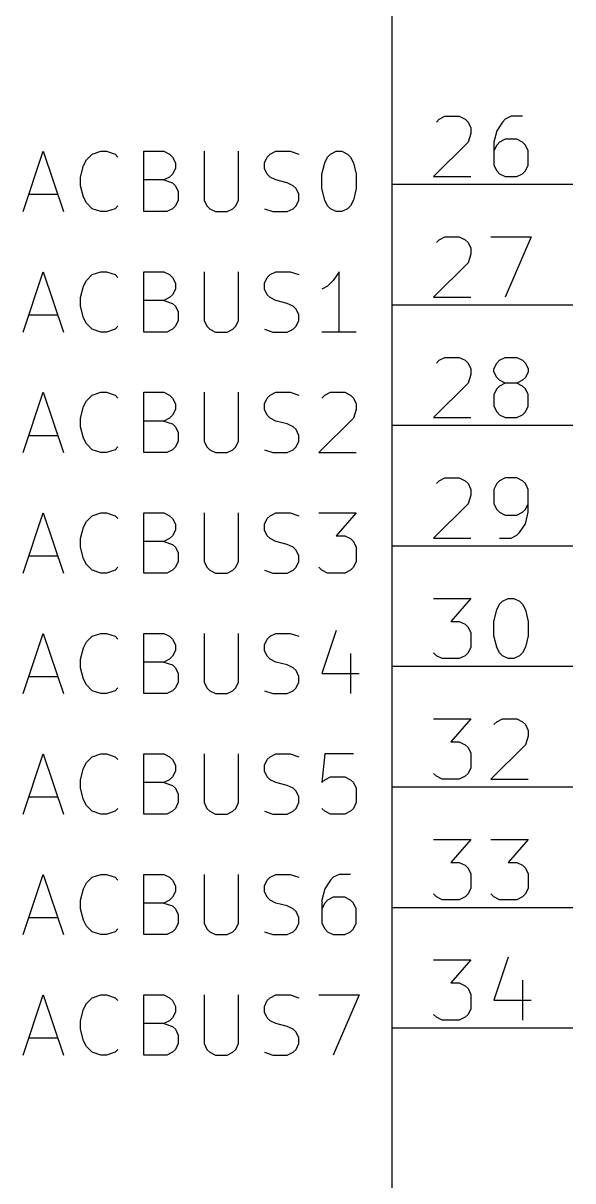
# Model space of a CAD drawing. Extents: x 0.4 to 16.1, y -11.3 to -0.4.
# Drawn here: x 11.904 to 12.36, y -3.217 to -2.256 of the extents above; entities that cross this region are included whole.
import ezdxf

# ---------------------------------------------------------------- set-up
doc = ezdxf.new("R2010")
doc.units = 0
doc.header["$MEASUREMENT"] = 0
for name, color, linetype in [('CYAN2', 4, 'CONTINUOUS'), ('LYELLOW', 51, 'CONTINUOUS'), ('RED2', 1, 'CONTINUOUS')]:
    doc.layers.add(name, color=color, linetype=linetype)

msp = doc.modelspace()

# ---------------------------------------------------------------- linework, layer by layer
at = {"layer": 'CYAN2', "linetype": 'CONTINUOUS'}
for p, q in [((11.9043, -2.41262), (11.9209, -2.36262)), ((11.9209, -2.36262), (11.9376, -2.41262)), ((11.9614, -2.365), (11.9686, -2.36262)), ((11.9686, -2.36262), (11.9733, -2.36262)), ((11.9733, -2.36262), (11.9805, -2.365)), ((12.0043, -2.41262), (12.0043, -2.36262)), ((12.0043, -2.36262), (12.0209, -2.36262)), ((12.0209, -2.36262), (12.0257, -2.365)), ((12.0543, -2.36262), (12.0543, -2.40309)), ((12.0829, -2.40309), (12.0829, -2.36262)), ((12.109, -2.365), (12.1138, -2.36262)), ((12.1138, -2.36262), (12.1257, -2.36262)), ((12.1257, -2.36262), (12.1329, -2.365)), ((12.159, -2.365), (12.1638, -2.36262)), ((12.1638, -2.36262), (12.1686, -2.36262)), ((12.1686, -2.36262), (12.1733, -2.365)), ((11.9543, -2.37452), (11.9567, -2.36976)), ((11.9567, -2.36976), (11.9614, -2.365)), ((11.9805, -2.365), (11.9829, -2.36738)), ((12.0257, -2.365), (12.0281, -2.36738)), ((12.0281, -2.36738), (12.0305, -2.37214)), ((12.0305, -2.37214), (12.0305, -2.3769)), ((12.1043, -2.37214), (12.1067, -2.36738)), ((12.1043, -2.3769), (12.1043, -2.37214)), ((12.1067, -2.36738), (12.109, -2.365)), ((12.1519, -2.38167), (12.1543, -2.37214)), ((12.1543, -2.37214), (12.1567, -2.36738)), ((12.1567, -2.36738), (12.159, -2.365)), ((12.1733, -2.365), (12.1757, -2.36738)), ((12.1757, -2.36738), (12.1781, -2.37214)), ((12.1781, -2.37214), (12.1805, -2.38167)), ((11.9519, -2.38405), (11.9543, -2.37452)), ((12.0281, -2.38167), (12.0257, -2.38405)), ((12.0305, -2.3769), (12.0281, -2.38167)), ((12.1067, -2.38167), (12.1043, -2.3769)), ((12.109, -2.38405), (12.1067, -2.38167)), ((12.1519, -2.39357), (12.1519, -2.38167)), ((12.1805, -2.38167), (12.1805, -2.39357)), ((11.9519, -2.39119), (11.9519, -2.38405)), ((11.9543, -2.40071), (11.9519, -2.39119)), ((12.0209, -2.38643), (12.0043, -2.38643)), ((12.0257, -2.38405), (12.0209, -2.38643)), ((12.0209, -2.38643), (12.0281, -2.38881)), ((12.0281, -2.38881), (12.0305, -2.39119)), ((12.0305, -2.39119), (12.0329, -2.39595)), ((12.1138, -2.38643), (12.109, -2.38405)), ((12.1233, -2.38881), (12.1138, -2.38643)), ((12.1281, -2.39119), (12.1233, -2.38881)), ((12.1305, -2.39357), (12.1281, -2.39119)), ((11.909, -2.39833), (11.9329, -2.39833)), ((11.9567, -2.40547), (11.9543, -2.40071)), ((12.0329, -2.39595), (12.0329, -2.40309)), ((12.1329, -2.39833), (12.1305, -2.39357)), ((12.1329, -2.40309), (12.1329, -2.39833)), ((12.1543, -2.40309), (12.1519, -2.39357)), ((12.1805, -2.39357), (12.1781, -2.40309)), ((11.9614, -2.41024), (11.9567, -2.40547)), ((11.9686, -2.41262), (11.9614, -2.41024)), ((11.9805, -2.41024), (11.9733, -2.41262)), ((11.9829, -2.40785), (11.9805, -2.41024)), ((12.0281, -2.41024), (12.0233, -2.41262)), ((12.0305, -2.40785), (12.0281, -2.41024)), ((12.0329, -2.40309), (12.0305, -2.40785)), ((12.0543, -2.40309), (12.0567, -2.40785)), ((12.0567, -2.40785), (12.059, -2.41024)), ((12.059, -2.41024), (12.0638, -2.41262)), ((12.0733, -2.41262), (12.0781, -2.41024)), ((12.0781, -2.41024), (12.0805, -2.40785)), ((12.0805, -2.40785), (12.0829, -2.40309)), ((12.1043, -2.41024), (12.1114, -2.41262)), ((12.1233, -2.41262), (12.1281, -2.41024)), ((12.1281, -2.41024), (12.1305, -2.40785)), ((12.1305, -2.40785), (12.1329, -2.40309)), ((12.1567, -2.40785), (12.1543, -2.40309)), ((12.159, -2.41024), (12.1567, -2.40785)), ((12.1638, -2.41262), (12.159, -2.41024)), ((12.1733, -2.41024), (12.1686, -2.41262)), ((12.1757, -2.40785), (12.1733, -2.41024)), ((12.1781, -2.40309), (12.1757, -2.40785)), ((11.9733, -2.41262), (11.9686, -2.41262)), ((12.0233, -2.41262), (12.0043, -2.41262)), ((12.0638, -2.41262), (12.0733, -2.41262)), ((12.1114, -2.41262), (12.1233, -2.41262)), ((12.1686, -2.41262), (12.1638, -2.41262)), ((11.9043, -2.51262), (11.9209, -2.46262)), ((11.9209, -2.46262), (11.9376, -2.51262)), ((11.9567, -2.46976), (11.9614, -2.465)), ((11.9614, -2.465), (11.9686, -2.46262)), ((11.9686, -2.46262), (11.9733, -2.46262)), ((11.9733, -2.46262), (11.9805, -2.465)), ((11.9805, -2.465), (11.9829, -2.46738)), ((12.0043, -2.51262), (12.0043, -2.46262)), ((12.0043, -2.46262), (12.0209, -2.46262)), ((12.0209, -2.46262), (12.0257, -2.465)), ((12.0257, -2.465), (12.0281, -2.46738)), ((12.0281, -2.46738), (12.0305, -2.47214)), ((12.0543, -2.46262), (12.0543, -2.50309)), ((12.0829, -2.50309), (12.0829, -2.46262)), ((12.1043, -2.47214), (12.1067, -2.46738)), ((12.1067, -2.46738), (12.109, -2.465)), ((12.109, -2.465), (12.1138, -2.46262)), ((12.1138, -2.46262), (12.1257, -2.46262)), ((12.1257, -2.46262), (12.1329, -2.465)), ((12.1662, -2.46262), (12.1614, -2.46976)), ((12.1662, -2.51262), (12.1662, -2.46262)), ((11.9519, -2.48405), (11.9543, -2.47452)), ((11.9543, -2.47452), (11.9567, -2.46976)), ((12.0305, -2.4769), (12.0281, -2.48167)), ((12.0305, -2.47214), (12.0305, -2.4769)), ((12.1043, -2.4769), (12.1043, -2.47214)), ((12.1067, -2.48167), (12.1043, -2.4769)), ((12.1567, -2.47452), (12.1519, -2.4769)), ((12.1614, -2.46976), (12.1567, -2.47452)), ((11.9519, -2.49119), (11.9519, -2.48405)), ((12.0209, -2.48643), (12.0043, -2.48643)), ((12.0257, -2.48405), (12.0209, -2.48643)), ((12.0209, -2.48643), (12.0281, -2.48881)), ((12.0281, -2.48167), (12.0257, -2.48405)), ((12.109, -2.48405), (12.1067, -2.48167)), ((12.1138, -2.48643), (12.109, -2.48405)), ((12.1233, -2.48881), (12.1138, -2.48643)), ((11.9543, -2.50071), (11.9519, -2.49119)), ((12.0281, -2.48881), (12.0305, -2.49119)), ((12.0305, -2.49119), (12.0329, -2.49595)), ((12.0329, -2.49595), (12.0329, -2.50309)), ((12.1281, -2.49119), (12.1233, -2.48881)), ((12.1305, -2.49357), (12.1281, -2.49119)), ((12.1329, -2.49833), (12.1305, -2.49357)), ((11.909, -2.49833), (11.9329, -2.49833)), ((11.9567, -2.50547), (11.9543, -2.50071)), ((11.9614, -2.51024), (11.9567, -2.50547)), ((12.0329, -2.50309), (12.0305, -2.50785)), ((12.0543, -2.50309), (12.0567, -2.50785)), ((12.0805, -2.50785), (12.0829, -2.50309)), ((12.1305, -2.50785), (12.1329, -2.50309)), ((12.1329, -2.50309), (12.1329, -2.49833)), ((11.9686, -2.51262), (11.9614, -2.51024)), ((11.9733, -2.51262), (11.9686, -2.51262)), ((11.9805, -2.51024), (11.9733, -2.51262)), ((11.9829, -2.50785), (11.9805, -2.51024)), ((12.0233, -2.51262), (12.0043, -2.51262)), ((12.0281, -2.51024), (12.0233, -2.51262)), ((12.0305, -2.50785), (12.0281, -2.51024)), ((12.0567, -2.50785), (12.059, -2.51024)), ((12.059, -2.51024), (12.0638, -2.51262)), ((12.0638, -2.51262), (12.0733, -2.51262)), ((12.0733, -2.51262), (12.0781, -2.51024)), ((12.0781, -2.51024), (12.0805, -2.50785)), ((12.1043, -2.51024), (12.1114, -2.51262)), ((12.1114, -2.51262), (12.1233, -2.51262)), ((12.1233, -2.51262), (12.1281, -2.51024)), ((12.1281, -2.51024), (12.1305, -2.50785)), ((12.1805, -2.51262), (12.1519, -2.51262)), ((11.9043, -2.61262), (11.9209, -2.56262)), ((11.9209, -2.56262), (11.9376, -2.61262)), ((11.9614, -2.565), (11.9686, -2.56262)), ((11.9686, -2.56262), (11.9733, -2.56262)), ((11.9733, -2.56262), (11.9805, -2.565)), ((12.0043, -2.61262), (12.0043, -2.56262)), ((12.0043, -2.56262), (12.0209, -2.56262)), ((12.0209, -2.56262), (12.0257, -2.565)), ((12.0543, -2.56262), (12.0543, -2.60309)), ((12.0829, -2.60309), (12.0829, -2.56262)), ((12.109, -2.565), (12.1138, -2.56262)), ((12.1138, -2.56262), (12.1257, -2.56262)), ((12.1257, -2.56262), (12.1329, -2.565)), ((12.1543, -2.565), (12.159, -2.56262)), ((12.159, -2.56262), (12.1709, -2.56262)), ((12.1709, -2.56262), (12.1757, -2.565)), ((11.9543, -2.57452), (11.9567, -2.56976)), ((11.9567, -2.56976), (11.9614, -2.565)), ((11.9805, -2.565), (11.9829, -2.56738)), ((12.0257, -2.565), (12.0281, -2.56738)), ((12.0281, -2.56738), (12.0305, -2.57214)), ((12.0305, -2.57214), (12.0305, -2.5769)), ((12.1043, -2.57214), (12.1067, -2.56738)), ((12.1043, -2.5769), (12.1043, -2.57214)), ((12.1067, -2.56738), (12.109, -2.565)), ((12.1519, -2.56738), (12.1543, -2.565)), ((12.1757, -2.565), (12.1781, -2.56738)), ((12.1781, -2.56738), (12.1805, -2.57214)), ((12.1805, -2.57214), (12.1805, -2.5769)), ((11.9519, -2.58405), (11.9543, -2.57452)), ((11.9519, -2.59119), (11.9519, -2.58405)), ((12.0257, -2.58405), (12.0209, -2.58643)), ((12.0281, -2.58167), (12.0257, -2.58405)), ((12.0305, -2.5769), (12.0281, -2.58167)), ((12.1067, -2.58167), (12.1043, -2.5769)), ((12.109, -2.58405), (12.1067, -2.58167)), ((12.1138, -2.58643), (12.109, -2.58405)), ((12.1781, -2.58405), (12.1495, -2.61262)), ((12.1805, -2.5769), (12.1781, -2.58405)), ((11.9543, -2.60071), (11.9519, -2.59119)), ((12.0209, -2.58643), (12.0043, -2.58643)), ((12.0209, -2.58643), (12.0281, -2.58881)), ((12.0281, -2.58881), (12.0305, -2.59119)), ((12.0305, -2.59119), (12.0329, -2.59595)), ((12.1233, -2.58881), (12.1138, -2.58643)), ((12.1281, -2.59119), (12.1233, -2.58881)), ((12.1305, -2.59357), (12.1281, -2.59119)), ((12.1329, -2.59833), (12.1305, -2.59357)), ((11.909, -2.59833), (11.9329, -2.59833)), ((11.9567, -2.60547), (11.9543, -2.60071)), ((12.0329, -2.60309), (12.0305, -2.60785)), ((12.0329, -2.59595), (12.0329, -2.60309)), ((12.0543, -2.60309), (12.0567, -2.60785)), ((12.0805, -2.60785), (12.0829, -2.60309)), ((12.1305, -2.60785), (12.1329, -2.60309)), ((12.1329, -2.60309), (12.1329, -2.59833)), ((11.9614, -2.61024), (11.9567, -2.60547)), ((11.9686, -2.61262), (11.9614, -2.61024)), ((11.9733, -2.61262), (11.9686, -2.61262)), ((11.9805, -2.61024), (11.9733, -2.61262)), ((11.9829, -2.60785), (11.9805, -2.61024)), ((12.0233, -2.61262), (12.0043, -2.61262)), ((12.0281, -2.61024), (12.0233, -2.61262)), ((12.0305, -2.60785), (12.0281, -2.61024)), ((12.0567, -2.60785), (12.059, -2.61024)), ((12.059, -2.61024), (12.0638, -2.61262)), ((12.0638, -2.61262), (12.0733, -2.61262)), ((12.0733, -2.61262), (12.0781, -2.61024)), ((12.0781, -2.61024), (12.0805, -2.60785)), ((12.1043, -2.61024), (12.1114, -2.61262)), ((12.1114, -2.61262), (12.1233, -2.61262)), ((12.1233, -2.61262), (12.1281, -2.61024)), ((12.1281, -2.61024), (12.1305, -2.60785)), ((12.1495, -2.61262), (12.1805, -2.61262)), ((11.9043, -2.71262), (11.9209, -2.66262)), ((11.9209, -2.66262), (11.9376, -2.71262)), ((11.9543, -2.67452), (11.9567, -2.66976)), ((11.9567, -2.66976), (11.9614, -2.665)), ((11.9614, -2.665), (11.9686, -2.66262)), ((11.9686, -2.66262), (11.9733, -2.66262)), ((11.9733, -2.66262), (11.9805, -2.665)), ((11.9805, -2.665), (11.9829, -2.66738)), ((12.0043, -2.71262), (12.0043, -2.66262)), ((12.0043, -2.66262), (12.0209, -2.66262)), ((12.0209, -2.66262), (12.0257, -2.665)), ((12.0257, -2.665), (12.0281, -2.66738)), ((12.0281, -2.66738), (12.0305, -2.67214)), ((12.0543, -2.66262), (12.0543, -2.70309)), ((12.0829, -2.70309), (12.0829, -2.66262)), ((12.1043, -2.67214), (12.1067, -2.66738)), ((12.1067, -2.66738), (12.109, -2.665)), ((12.109, -2.665), (12.1138, -2.66262)), ((12.1138, -2.66262), (12.1257, -2.66262)), ((12.1257, -2.66262), (12.1329, -2.665)), ((12.1495, -2.66262), (12.1805, -2.66262)), ((12.1805, -2.66262), (12.1638, -2.68167)), ((11.9519, -2.68405), (11.9543, -2.67452)), ((12.0305, -2.6769), (12.0281, -2.68167)), ((12.0305, -2.67214), (12.0305, -2.6769)), ((12.1043, -2.6769), (12.1043, -2.67214)), ((12.1067, -2.68167), (12.1043, -2.6769)), ((11.9519, -2.69119), (11.9519, -2.68405)), ((12.0209, -2.68643), (12.0043, -2.68643)), ((12.0257, -2.68405), (12.0209, -2.68643)), ((12.0209, -2.68643), (12.0281, -2.68881)), ((12.0281, -2.68167), (12.0257, -2.68405)), ((12.0281, -2.68881), (12.0305, -2.69119)), ((12.109, -2.68405), (12.1067, -2.68167)), ((12.1138, -2.68643), (12.109, -2.68405)), ((12.1233, -2.68881), (12.1138, -2.68643)), ((12.1281, -2.69119), (12.1233, -2.68881)), ((12.1638, -2.68167), (12.1709, -2.68167)), ((12.1709, -2.68167), (12.1757, -2.68405)), ((12.1757, -2.68405), (12.1781, -2.68643)), ((12.1781, -2.68643), (12.1805, -2.69119)), ((11.909, -2.69833), (11.9329, -2.69833)), ((11.9543, -2.70071), (11.9519, -2.69119)), ((12.0305, -2.69119), (12.0329, -2.69595)), ((12.0329, -2.69595), (12.0329, -2.70309)), ((12.1305, -2.69357), (12.1281, -2.69119)), ((12.1329, -2.69833), (12.1305, -2.69357)), ((12.1329, -2.70309), (12.1329, -2.69833)), ((12.1805, -2.69119), (12.1805, -2.70309)), ((11.9567, -2.70547), (11.9543, -2.70071)), ((11.9614, -2.71024), (11.9567, -2.70547)), ((11.9829, -2.70785), (11.9805, -2.71024)), ((12.0305, -2.70785), (12.0281, -2.71024)), ((12.0329, -2.70309), (12.0305, -2.70785)), ((12.0543, -2.70309), (12.0567, -2.70785)), ((12.0567, -2.70785), (12.059, -2.71024)), ((12.0781, -2.71024), (12.0805, -2.70785)), ((12.0805, -2.70785), (12.0829, -2.70309)), ((12.1281, -2.71024), (12.1305, -2.70785)), ((12.1305, -2.70785), (12.1329, -2.70309)), ((12.1519, -2.71024), (12.1495, -2.70785)), ((12.1781, -2.70785), (12.1757, -2.71024)), ((12.1805, -2.70309), (12.1781, -2.70785)), ((11.9686, -2.71262), (11.9614, -2.71024)), ((11.9733, -2.71262), (11.9686, -2.71262)), ((11.9805, -2.71024), (11.9733, -2.71262)), ((12.0233, -2.71262), (12.0043, -2.71262)), ((12.0281, -2.71024), (12.0233, -2.71262)), ((12.059, -2.71024), (12.0638, -2.71262)), ((12.0638, -2.71262), (12.0733, -2.71262)), ((12.0733, -2.71262), (12.0781, -2.71024)), ((12.1043, -2.71024), (12.1114, -2.71262)), ((12.1114, -2.71262), (12.1233, -2.71262)), ((12.1233, -2.71262), (12.1281, -2.71024)), ((12.1567, -2.71262), (12.1519, -2.71024)), ((12.1709, -2.71262), (12.1567, -2.71262)), ((12.1757, -2.71024), (12.1709, -2.71262)), ((11.9043, -2.81262), (11.9209, -2.76262)), ((11.9209, -2.76262), (11.9376, -2.81262)), ((11.9567, -2.76976), (11.9614, -2.765)), ((11.9614, -2.765), (11.9686, -2.76262)), ((11.9686, -2.76262), (11.9733, -2.76262)), ((11.9733, -2.76262), (11.9805, -2.765)), ((11.9805, -2.765), (11.9829, -2.76738)), ((12.0043, -2.81262), (12.0043, -2.76262)), ((12.0043, -2.76262), (12.0209, -2.76262)), ((12.0209, -2.76262), (12.0257, -2.765)), ((12.0257, -2.765), (12.0281, -2.76738)), ((12.0543, -2.76262), (12.0543, -2.80309)), ((12.0829, -2.80309), (12.0829, -2.76262)), ((12.1067, -2.76738), (12.109, -2.765)), ((12.109, -2.765), (12.1138, -2.76262)), ((12.1138, -2.76262), (12.1257, -2.76262)), ((12.1257, -2.76262), (12.1329, -2.765)), ((12.1638, -2.76024), (12.1519, -2.79595)), ((11.9519, -2.78405), (11.9543, -2.77452)), ((11.9543, -2.77452), (11.9567, -2.76976)), ((12.0281, -2.76738), (12.0305, -2.77214)), ((12.0305, -2.77214), (12.0305, -2.7769)), ((12.1043, -2.77214), (12.1067, -2.76738)), ((12.1043, -2.7769), (12.1043, -2.77214)), ((11.9519, -2.79119), (11.9519, -2.78405)), ((12.0257, -2.78405), (12.0209, -2.78643)), ((12.0281, -2.78167), (12.0257, -2.78405)), ((12.0305, -2.7769), (12.0281, -2.78167)), ((12.1067, -2.78167), (12.1043, -2.7769)), ((12.109, -2.78405), (12.1067, -2.78167)), ((12.1138, -2.78643), (12.109, -2.78405)), ((12.1757, -2.77928), (12.1757, -2.81262)), ((11.9543, -2.80071), (11.9519, -2.79119)), ((12.0209, -2.78643), (12.0043, -2.78643)), ((12.0209, -2.78643), (12.0281, -2.78881)), ((12.0281, -2.78881), (12.0305, -2.79119)), ((12.0305, -2.79119), (12.0329, -2.79595)), ((12.1233, -2.78881), (12.1138, -2.78643)), ((12.1281, -2.79119), (12.1233, -2.78881)), ((12.1305, -2.79357), (12.1281, -2.79119)), ((12.1329, -2.79833), (12.1305, -2.79357)), ((11.909, -2.79833), (11.9329, -2.79833)), ((11.9567, -2.80547), (11.9543, -2.80071)), ((12.0329, -2.80309), (12.0305, -2.80785)), ((12.0329, -2.79595), (12.0329, -2.80309)), ((12.0543, -2.80309), (12.0567, -2.80785)), ((12.0805, -2.80785), (12.0829, -2.80309)), ((12.1305, -2.80785), (12.1329, -2.80309)), ((12.1329, -2.80309), (12.1329, -2.79833)), ((12.1519, -2.79595), (12.1829, -2.79595)), ((11.9614, -2.81024), (11.9567, -2.80547)), ((11.9686, -2.81262), (11.9614, -2.81024)), ((11.9733, -2.81262), (11.9686, -2.81262)), ((11.9805, -2.81024), (11.9733, -2.81262)), ((11.9829, -2.80785), (11.9805, -2.81024)), ((12.0233, -2.81262), (12.0043, -2.81262)), ((12.0281, -2.81024), (12.0233, -2.81262)), ((12.0305, -2.80785), (12.0281, -2.81024)), ((12.0567, -2.80785), (12.059, -2.81024)), ((12.059, -2.81024), (12.0638, -2.81262)), ((12.0638, -2.81262), (12.0733, -2.81262)), ((12.0733, -2.81262), (12.0781, -2.81024)), ((12.0781, -2.81024), (12.0805, -2.80785)), ((12.1043, -2.81024), (12.1114, -2.81262)), ((12.1114, -2.81262), (12.1233, -2.81262)), ((12.1233, -2.81262), (12.1281, -2.81024)), ((12.1281, -2.81024), (12.1305, -2.80785)), ((11.9043, -2.91262), (11.9209, -2.86262)), ((11.9209, -2.86262), (11.9376, -2.91262)), ((11.9614, -2.865), (11.9686, -2.86262)), ((11.9686, -2.86262), (11.9733, -2.86262)), ((11.9733, -2.86262), (11.9805, -2.865)), ((12.0043, -2.91262), (12.0043, -2.86262)), ((12.0043, -2.86262), (12.0209, -2.86262)), ((12.0209, -2.86262), (12.0257, -2.865)), ((12.0543, -2.86262), (12.0543, -2.90309)), ((12.0829, -2.90309), (12.0829, -2.86262)), ((12.109, -2.865), (12.1138, -2.86262)), ((12.1138, -2.86262), (12.1257, -2.86262)), ((12.1257, -2.86262), (12.1329, -2.865)), ((12.1543, -2.86262), (12.1519, -2.88643)), ((12.1781, -2.86262), (12.1543, -2.86262)), ((11.9543, -2.87452), (11.9567, -2.86976)), ((11.9567, -2.86976), (11.9614, -2.865)), ((11.9805, -2.865), (11.9829, -2.86738)), ((12.0257, -2.865), (12.0281, -2.86738)), ((12.0281, -2.86738), (12.0305, -2.87214)), ((12.0305, -2.87214), (12.0305, -2.8769)), ((12.1043, -2.87214), (12.1067, -2.86738)), ((12.1043, -2.8769), (12.1043, -2.87214)), ((12.1067, -2.86738), (12.109, -2.865)), ((11.9519, -2.88405), (11.9543, -2.87452)), ((12.0281, -2.88167), (12.0257, -2.88405)), ((12.0305, -2.8769), (12.0281, -2.88167)), ((12.1067, -2.88167), (12.1043, -2.8769)), ((12.109, -2.88405), (12.1067, -2.88167)), ((12.1543, -2.88405), (12.159, -2.88167)), ((12.159, -2.88167), (12.1709, -2.88167)), ((12.1709, -2.88167), (12.1757, -2.88405)), ((11.9519, -2.89119), (11.9519, -2.88405)), ((11.9543, -2.90071), (11.9519, -2.89119)), ((12.0209, -2.88643), (12.0043, -2.88643)), ((12.0257, -2.88405), (12.0209, -2.88643)), ((12.0209, -2.88643), (12.0281, -2.88881)), ((12.0281, -2.88881), (12.0305, -2.89119)), ((12.0305, -2.89119), (12.0329, -2.89595)), ((12.1138, -2.88643), (12.109, -2.88405)), ((12.1233, -2.88881), (12.1138, -2.88643)), ((12.1281, -2.89119), (12.1233, -2.88881)), ((12.1305, -2.89357), (12.1281, -2.89119)), ((12.1519, -2.88643), (12.1543, -2.88405)), ((12.1757, -2.88405), (12.1781, -2.88643)), ((12.1781, -2.88643), (12.1805, -2.89119)), ((12.1805, -2.89119), (12.1805, -2.90309)), ((11.909, -2.89833), (11.9329, -2.89833)), ((11.9567, -2.90547), (11.9543, -2.90071)), ((12.0329, -2.89595), (12.0329, -2.90309)), ((12.1329, -2.89833), (12.1305, -2.89357)), ((12.1329, -2.90309), (12.1329, -2.89833)), ((11.9614, -2.91024), (11.9567, -2.90547)), ((11.9686, -2.91262), (11.9614, -2.91024)), ((11.9805, -2.91024), (11.9733, -2.91262)), ((11.9829, -2.90785), (11.9805, -2.91024)), ((12.0281, -2.91024), (12.0233, -2.91262)), ((12.0305, -2.90785), (12.0281, -2.91024)), ((12.0329, -2.90309), (12.0305, -2.90785)), ((12.0543, -2.90309), (12.0567, -2.90785)), ((12.0567, -2.90785), (12.059, -2.91024)), ((12.059, -2.91024), (12.0638, -2.91262)), ((12.0733, -2.91262), (12.0781, -2.91024)), ((12.0781, -2.91024), (12.0805, -2.90785)), ((12.0805, -2.90785), (12.0829, -2.90309)), ((12.1043, -2.91024), (12.1114, -2.91262)), ((12.1233, -2.91262), (12.1281, -2.91024)), ((12.1281, -2.91024), (12.1305, -2.90785)), ((12.1305, -2.90785), (12.1329, -2.90309)), ((12.1543, -2.91024), (12.1519, -2.90785)), ((12.159, -2.91262), (12.1543, -2.91024)), ((12.1757, -2.91024), (12.1709, -2.91262)), ((12.1781, -2.90785), (12.1757, -2.91024)), ((12.1805, -2.90309), (12.1781, -2.90785)), ((11.9733, -2.91262), (11.9686, -2.91262)), ((12.0233, -2.91262), (12.0043, -2.91262)), ((12.0638, -2.91262), (12.0733, -2.91262)), ((12.1114, -2.91262), (12.1233, -2.91262)), ((12.1709, -2.91262), (12.159, -2.91262)), ((11.9043, -3.01262), (11.9209, -2.96262)), ((11.9209, -2.96262), (11.9376, -3.01262)), ((11.9567, -2.96976), (11.9614, -2.965)), ((11.9614, -2.965), (11.9686, -2.96262)), ((11.9686, -2.96262), (11.9733, -2.96262)), ((11.9733, -2.96262), (11.9805, -2.965)), ((11.9805, -2.965), (11.9829, -2.96738)), ((12.0043, -3.01262), (12.0043, -2.96262)), ((12.0043, -2.96262), (12.0209, -2.96262)), ((12.0209, -2.96262), (12.0257, -2.965)), ((12.0257, -2.965), (12.0281, -2.96738)), ((12.0281, -2.96738), (12.0305, -2.97214)), ((12.0543, -2.96262), (12.0543, -3.00309)), ((12.0829, -3.00309), (12.0829, -2.96262)), ((12.1043, -2.97214), (12.1067, -2.96738)), ((12.1067, -2.96738), (12.109, -2.965)), ((12.109, -2.965), (12.1138, -2.96262)), ((12.1138, -2.96262), (12.1257, -2.96262)), ((12.1257, -2.96262), (12.1329, -2.965)), ((12.159, -2.96738), (12.1543, -2.97452)), ((12.1614, -2.965), (12.159, -2.96738)), ((12.1662, -2.96262), (12.1614, -2.965)), ((12.1757, -2.96262), (12.1662, -2.96262)), ((11.9519, -2.98405), (11.9543, -2.97452)), ((11.9543, -2.97452), (11.9567, -2.96976)), ((12.0305, -2.9769), (12.0281, -2.98167)), ((12.0305, -2.97214), (12.0305, -2.9769)), ((12.1043, -2.9769), (12.1043, -2.97214)), ((12.1067, -2.98167), (12.1043, -2.9769)), ((12.1543, -2.97452), (12.1519, -2.98405)), ((11.9519, -2.99119), (11.9519, -2.98405)), ((12.0209, -2.98643), (12.0043, -2.98643)), ((12.0257, -2.98405), (12.0209, -2.98643)), ((12.0209, -2.98643), (12.0281, -2.98881)), ((12.0281, -2.98167), (12.0257, -2.98405)), ((12.109, -2.98405), (12.1067, -2.98167)), ((12.1138, -2.98643), (12.109, -2.98405)), ((12.1233, -2.98881), (12.1138, -2.98643)), ((12.1519, -2.98405), (12.1519, -3.00309)), ((12.1543, -2.98643), (12.1519, -2.99119)), ((12.1567, -2.98405), (12.1543, -2.98643)), ((12.1614, -2.98167), (12.1567, -2.98405)), ((12.1709, -2.98167), (12.1614, -2.98167)), ((12.1757, -2.98405), (12.1709, -2.98167)), ((12.1781, -2.98643), (12.1757, -2.98405)), ((12.1805, -2.99119), (12.1781, -2.98643)), ((11.9543, -3.00071), (11.9519, -2.99119)), ((12.0281, -2.98881), (12.0305, -2.99119)), ((12.0305, -2.99119), (12.0329, -2.99595)), ((12.0329, -2.99595), (12.0329, -3.00309)), ((12.1281, -2.99119), (12.1233, -2.98881)), ((12.1305, -2.99357), (12.1281, -2.99119)), ((12.1329, -2.99833), (12.1305, -2.99357)), ((12.1805, -3.00309), (12.1805, -2.99119)), ((11.909, -2.99833), (11.9329, -2.99833)), ((11.9567, -3.00547), (11.9543, -3.00071)), ((11.9614, -3.01024), (11.9567, -3.00547)), ((12.0329, -3.00309), (12.0305, -3.00785)), ((12.0543, -3.00309), (12.0567, -3.00785)), ((12.0805, -3.00785), (12.0829, -3.00309)), ((12.1305, -3.00785), (12.1329, -3.00309)), ((12.1329, -3.00309), (12.1329, -2.99833)), ((12.1519, -3.00309), (12.1543, -3.00785)), ((12.1781, -3.00785), (12.1805, -3.00309)), ((11.9686, -3.01262), (11.9614, -3.01024)), ((11.9733, -3.01262), (11.9686, -3.01262)), ((11.9805, -3.01024), (11.9733, -3.01262)), ((11.9829, -3.00785), (11.9805, -3.01024)), ((12.0233, -3.01262), (12.0043, -3.01262)), ((12.0281, -3.01024), (12.0233, -3.01262)), ((12.0305, -3.00785), (12.0281, -3.01024)), ((12.0567, -3.00785), (12.059, -3.01024)), ((12.059, -3.01024), (12.0638, -3.01262)), ((12.0638, -3.01262), (12.0733, -3.01262)), ((12.0733, -3.01262), (12.0781, -3.01024)), ((12.0781, -3.01024), (12.0805, -3.00785)), ((12.1043, -3.01024), (12.1114, -3.01262)), ((12.1114, -3.01262), (12.1233, -3.01262)), ((12.1233, -3.01262), (12.1281, -3.01024)), ((12.1281, -3.01024), (12.1305, -3.00785)), ((12.1543, -3.00785), (12.1567, -3.01024)), ((12.1567, -3.01024), (12.1614, -3.01262)), ((12.1614, -3.01262), (12.1709, -3.01262)), ((12.1709, -3.01262), (12.1757, -3.01024)), ((12.1757, -3.01024), (12.1781, -3.00785)), ((11.9043, -3.11262), (11.9209, -3.06262)), ((11.9209, -3.06262), (11.9376, -3.11262)), ((11.9614, -3.065), (11.9686, -3.06262)), ((11.9686, -3.06262), (11.9733, -3.06262)), ((11.9733, -3.06262), (11.9805, -3.065)), ((12.0043, -3.11262), (12.0043, -3.06262)), ((12.0043, -3.06262), (12.0209, -3.06262)), ((12.0209, -3.06262), (12.0257, -3.065)), ((12.0543, -3.06262), (12.0543, -3.10309)), ((12.0829, -3.10309), (12.0829, -3.06262)), ((12.109, -3.065), (12.1138, -3.06262)), ((12.1138, -3.06262), (12.1257, -3.06262)), ((12.1257, -3.06262), (12.1329, -3.065)), ((12.1495, -3.06262), (12.1829, -3.06262)), ((12.1829, -3.06262), (12.1614, -3.11262)), ((11.9543, -3.07452), (11.9567, -3.06976)), ((11.9567, -3.06976), (11.9614, -3.065)), ((11.9805, -3.065), (11.9829, -3.06738)), ((12.0257, -3.065), (12.0281, -3.06738)), ((12.0281, -3.06738), (12.0305, -3.07214)), ((12.0305, -3.07214), (12.0305, -3.0769)), ((12.1043, -3.07214), (12.1067, -3.06738)), ((12.1043, -3.0769), (12.1043, -3.07214)), ((12.1067, -3.06738), (12.109, -3.065)), ((11.9519, -3.08405), (11.9543, -3.07452)), ((12.0281, -3.08167), (12.0257, -3.08405)), ((12.0305, -3.0769), (12.0281, -3.08167)), ((12.1067, -3.08167), (12.1043, -3.0769)), ((12.109, -3.08405), (12.1067, -3.08167)), ((11.9519, -3.09119), (11.9519, -3.08405)), ((11.9543, -3.10071), (11.9519, -3.09119)), ((12.0209, -3.08643), (12.0043, -3.08643)), ((12.0257, -3.08405), (12.0209, -3.08643)), ((12.0209, -3.08643), (12.0281, -3.08881)), ((12.0281, -3.08881), (12.0305, -3.09119)), ((12.0305, -3.09119), (12.0329, -3.09595)), ((12.1138, -3.08643), (12.109, -3.08405)), ((12.1233, -3.08881), (12.1138, -3.08643)), ((12.1281, -3.09119), (12.1233, -3.08881)), ((12.1305, -3.09357), (12.1281, -3.09119)), ((11.909, -3.09833), (11.9329, -3.09833)), ((11.9567, -3.10547), (11.9543, -3.10071)), ((12.0329, -3.09595), (12.0329, -3.10309)), ((12.1329, -3.09833), (12.1305, -3.09357)), ((12.1329, -3.10309), (12.1329, -3.09833)), ((11.9614, -3.11024), (11.9567, -3.10547)), ((11.9686, -3.11262), (11.9614, -3.11024)), ((11.9805, -3.11024), (11.9733, -3.11262)), ((11.9829, -3.10785), (11.9805, -3.11024)), ((12.0281, -3.11024), (12.0233, -3.11262)), ((12.0305, -3.10785), (12.0281, -3.11024)), ((12.0329, -3.10309), (12.0305, -3.10785)), ((12.0543, -3.10309), (12.0567, -3.10785)), ((12.0567, -3.10785), (12.059, -3.11024)), ((12.059, -3.11024), (12.0638, -3.11262)), ((12.0733, -3.11262), (12.0781, -3.11024)), ((12.0781, -3.11024), (12.0805, -3.10785)), ((12.0805, -3.10785), (12.0829, -3.10309)), ((12.1043, -3.11024), (12.1114, -3.11262)), ((12.1233, -3.11262), (12.1281, -3.11024)), ((12.1281, -3.11024), (12.1305, -3.10785)), ((12.1305, -3.10785), (12.1329, -3.10309)), ((11.9733, -3.11262), (11.9686, -3.11262)), ((12.0233, -3.11262), (12.0043, -3.11262)), ((12.0638, -3.11262), (12.0733, -3.11262)), ((12.1114, -3.11262), (12.1233, -3.11262))]:
    msp.add_line(p, q, dxfattribs=at)
at = {"layer": 'LYELLOW', "linetype": 'CONTINUOUS'}
msp.add_line((12.21, -1.34), (12.21, -5.44), dxfattribs=at)
at = {"layer": 'RED2', "linetype": 'CONTINUOUS'}
for p, q in [((12.21, -1.34), (12.21, -5.44)), ((12.21, -1.34), (12.21, -5.44)), ((12.2493, -2.336), (12.254, -2.33362)), ((12.254, -2.33362), (12.2659, -2.33362)), ((12.2659, -2.33362), (12.2707, -2.336)), ((12.3088, -2.33362), (12.304, -2.336)), ((12.3183, -2.33362), (12.3088, -2.33362)), ((12.2469, -2.33838), (12.2493, -2.336)), ((12.2707, -2.336), (12.2731, -2.33838)), ((12.2731, -2.33838), (12.2755, -2.34314)), ((12.2755, -2.34314), (12.2755, -2.3479)), ((12.3017, -2.33838), (12.2969, -2.34552)), ((12.304, -2.336), (12.3017, -2.33838)), ((12.2755, -2.3479), (12.2731, -2.35505)), ((12.2969, -2.34552), (12.2945, -2.35505)), ((12.304, -2.35267), (12.2993, -2.35505)), ((12.3136, -2.35267), (12.304, -2.35267)), ((12.3183, -2.35505), (12.3136, -2.35267)), ((12.2731, -2.35505), (12.2445, -2.38362)), ((12.2945, -2.35505), (12.2945, -2.37409)), ((12.2969, -2.35743), (12.2945, -2.36219)), ((12.2993, -2.35505), (12.2969, -2.35743)), ((12.3207, -2.35743), (12.3183, -2.35505)), ((12.3231, -2.36219), (12.3207, -2.35743)), ((12.3231, -2.37409), (12.3231, -2.36219)), ((12.2945, -2.37409), (12.2969, -2.37885)), ((12.2969, -2.37885), (12.2993, -2.38124)), ((12.2993, -2.38124), (12.304, -2.38362)), ((12.3136, -2.38362), (12.3183, -2.38124)), ((12.3183, -2.38124), (12.3207, -2.37885)), ((12.3207, -2.37885), (12.3231, -2.37409)), ((12.21, -2.39), (12.36, -2.39)), ((12.2445, -2.38362), (12.2755, -2.38362)), ((12.304, -2.38362), (12.3136, -2.38362)), ((12.2469, -2.43838), (12.2493, -2.436)), ((12.2493, -2.436), (12.254, -2.43362)), ((12.254, -2.43362), (12.2659, -2.43362)), ((12.2659, -2.43362), (12.2707, -2.436)), ((12.2707, -2.436), (12.2731, -2.43838)), ((12.2731, -2.43838), (12.2755, -2.44314)), ((12.2921, -2.43362), (12.3255, -2.43362)), ((12.3255, -2.43362), (12.304, -2.48362)), ((12.2755, -2.4479), (12.2731, -2.45505)), ((12.2755, -2.44314), (12.2755, -2.4479)), ((12.2731, -2.45505), (12.2445, -2.48362)), ((12.2445, -2.48362), (12.2755, -2.48362)), ((12.21, -2.49), (12.36, -2.49)), ((12.2469, -2.53838), (12.2493, -2.536)), ((12.2493, -2.536), (12.254, -2.53362)), ((12.254, -2.53362), (12.2659, -2.53362)), ((12.2659, -2.53362), (12.2707, -2.536)), ((12.2707, -2.536), (12.2731, -2.53838)), ((12.2969, -2.53838), (12.2993, -2.536)), ((12.2993, -2.536), (12.304, -2.53362)), ((12.304, -2.53362), (12.3136, -2.53362)), ((12.3136, -2.53362), (12.3183, -2.536)), ((12.3183, -2.536), (12.3207, -2.53838)), ((12.2731, -2.53838), (12.2755, -2.54314)), ((12.2755, -2.54314), (12.2755, -2.5479)), ((12.2945, -2.54314), (12.2969, -2.53838)), ((12.2945, -2.54552), (12.2945, -2.54314)), ((12.2969, -2.55028), (12.2945, -2.54552)), ((12.3207, -2.53838), (12.3231, -2.54314)), ((12.3231, -2.54552), (12.3207, -2.55028)), ((12.3231, -2.54314), (12.3231, -2.54552)), ((12.2731, -2.55505), (12.2445, -2.58362)), ((12.2755, -2.5479), (12.2731, -2.55505)), ((12.2993, -2.55267), (12.2969, -2.55028)), ((12.304, -2.55505), (12.2993, -2.55267)), ((12.304, -2.55505), (12.2993, -2.55743)), ((12.3136, -2.55505), (12.304, -2.55505)), ((12.3183, -2.55267), (12.3136, -2.55505)), ((12.3183, -2.55743), (12.3136, -2.55505)), ((12.3207, -2.55028), (12.3183, -2.55267)), ((12.2969, -2.55981), (12.2945, -2.56457)), ((12.2945, -2.56457), (12.2945, -2.57409)), ((12.2993, -2.55743), (12.2969, -2.55981)), ((12.3207, -2.55981), (12.3183, -2.55743)), ((12.3231, -2.56457), (12.3207, -2.55981)), ((12.3231, -2.57409), (12.3231, -2.56457)), ((12.2945, -2.57409), (12.2969, -2.57885)), ((12.3207, -2.57885), (12.3231, -2.57409)), ((12.2445, -2.58362), (12.2755, -2.58362)), ((12.2969, -2.57885), (12.2993, -2.58124)), ((12.2993, -2.58124), (12.304, -2.58362)), ((12.304, -2.58362), (12.3136, -2.58362)), ((12.3136, -2.58362), (12.3183, -2.58124)), ((12.3183, -2.58124), (12.3207, -2.57885)), ((12.21, -2.59), (12.36, -2.59)), ((12.2469, -2.63838), (12.2493, -2.636)), ((12.2493, -2.636), (12.254, -2.63362)), ((12.254, -2.63362), (12.2659, -2.63362)), ((12.2659, -2.63362), (12.2707, -2.636)), ((12.2707, -2.636), (12.2731, -2.63838)), ((12.2731, -2.63838), (12.2755, -2.64314)), ((12.2969, -2.63838), (12.2945, -2.64314)), ((12.2993, -2.636), (12.2969, -2.63838)), ((12.304, -2.63362), (12.2993, -2.636)), ((12.3136, -2.63362), (12.304, -2.63362)), ((12.3183, -2.636), (12.3136, -2.63362)), ((12.3207, -2.63838), (12.3183, -2.636)), ((12.3231, -2.64314), (12.3207, -2.63838)), ((12.2755, -2.6479), (12.2731, -2.65505)), ((12.2755, -2.64314), (12.2755, -2.6479)), ((12.2945, -2.64314), (12.2945, -2.65505)), ((12.3231, -2.66219), (12.3231, -2.64314)), ((12.2731, -2.65505), (12.2445, -2.68362)), ((12.2945, -2.65505), (12.2969, -2.65981)), ((12.2969, -2.65981), (12.2993, -2.66219)), ((12.3183, -2.66219), (12.3207, -2.65981)), ((12.3207, -2.65981), (12.3231, -2.65505)), ((12.2993, -2.66219), (12.304, -2.66457)), ((12.304, -2.66457), (12.3136, -2.66457)), ((12.3136, -2.66457), (12.3183, -2.66219)), ((12.3207, -2.67171), (12.3231, -2.66219)), ((12.3136, -2.68124), (12.3159, -2.67885)), ((12.3159, -2.67885), (12.3207, -2.67171)), ((12.2445, -2.68362), (12.2755, -2.68362)), ((12.2993, -2.68362), (12.3088, -2.68362)), ((12.3088, -2.68362), (12.3136, -2.68124)), ((12.21, -2.69), (12.36, -2.69)), ((12.2445, -2.73362), (12.2755, -2.73362)), ((12.2755, -2.73362), (12.2588, -2.75267)), ((12.2993, -2.73838), (12.3017, -2.736)), ((12.3017, -2.736), (12.3064, -2.73362)), ((12.3064, -2.73362), (12.3112, -2.73362)), ((12.3112, -2.73362), (12.3159, -2.736)), ((12.3159, -2.736), (12.3183, -2.73838)), ((12.2945, -2.75267), (12.2969, -2.74314)), ((12.2969, -2.74314), (12.2993, -2.73838)), ((12.3183, -2.73838), (12.3207, -2.74314)), ((12.3207, -2.74314), (12.3231, -2.75267)), ((12.2588, -2.75267), (12.2659, -2.75267)), ((12.2659, -2.75267), (12.2707, -2.75505)), ((12.2707, -2.75505), (12.2731, -2.75743)), ((12.2945, -2.76457), (12.2945, -2.75267)), ((12.3231, -2.75267), (12.3231, -2.76457)), ((12.2731, -2.75743), (12.2755, -2.76219)), ((12.2755, -2.76219), (12.2755, -2.77409)), ((12.2969, -2.77409), (12.2945, -2.76457)), ((12.3231, -2.76457), (12.3207, -2.77409)), ((12.2755, -2.77409), (12.2731, -2.77885)), ((12.2993, -2.77885), (12.2969, -2.77409)), ((12.3207, -2.77409), (12.3183, -2.77885)), ((12.2469, -2.78124), (12.2445, -2.77885)), ((12.2517, -2.78362), (12.2469, -2.78124)), ((12.2659, -2.78362), (12.2517, -2.78362)), ((12.2707, -2.78124), (12.2659, -2.78362)), ((12.2731, -2.77885), (12.2707, -2.78124)), ((12.3017, -2.78124), (12.2993, -2.77885)), ((12.3064, -2.78362), (12.3017, -2.78124)), ((12.3112, -2.78362), (12.3064, -2.78362)), ((12.3159, -2.78124), (12.3112, -2.78362)), ((12.3183, -2.77885), (12.3159, -2.78124)), ((12.21, -2.79), (12.36, -2.79)), ((12.2445, -2.83362), (12.2755, -2.83362)), ((12.2755, -2.83362), (12.2588, -2.85267)), ((12.2969, -2.836), (12.3017, -2.83362)), ((12.3017, -2.83362), (12.3136, -2.83362)), ((12.3136, -2.83362), (12.3183, -2.836)), ((12.2945, -2.83838), (12.2969, -2.836)), ((12.3183, -2.836), (12.3207, -2.83838)), ((12.3207, -2.83838), (12.3231, -2.84314)), ((12.3231, -2.84314), (12.3231, -2.8479)), ((12.2588, -2.85267), (12.2659, -2.85267)), ((12.2659, -2.85267), (12.2707, -2.85505)), ((12.3231, -2.8479), (12.3207, -2.85505)), ((12.2707, -2.85505), (12.2731, -2.85743)), ((12.2731, -2.85743), (12.2755, -2.86219)), ((12.2755, -2.86219), (12.2755, -2.87409)), ((12.3207, -2.85505), (12.2921, -2.88362)), ((12.2469, -2.88124), (12.2445, -2.87885)), ((12.2517, -2.88362), (12.2469, -2.88124)), ((12.2707, -2.88124), (12.2659, -2.88362)), ((12.2731, -2.87885), (12.2707, -2.88124)), ((12.2755, -2.87409), (12.2731, -2.87885)), ((12.21, -2.89), (12.36, -2.89)), ((12.2659, -2.88362), (12.2517, -2.88362)), ((12.2921, -2.88362), (12.3231, -2.88362)), ((12.2445, -2.93362), (12.2755, -2.93362)), ((12.2755, -2.93362), (12.2588, -2.95267)), ((12.2921, -2.93362), (12.3231, -2.93362)), ((12.3231, -2.93362), (12.3064, -2.95267)), ((12.2588, -2.95267), (12.2659, -2.95267)), ((12.2659, -2.95267), (12.2707, -2.95505)), ((12.2707, -2.95505), (12.2731, -2.95743)), ((12.2731, -2.95743), (12.2755, -2.96219)), ((12.3064, -2.95267), (12.3136, -2.95267)), ((12.3136, -2.95267), (12.3183, -2.95505)), ((12.3183, -2.95505), (12.3207, -2.95743)), ((12.3207, -2.95743), (12.3231, -2.96219)), ((12.2755, -2.96219), (12.2755, -2.97409)), ((12.3231, -2.96219), (12.3231, -2.97409)), ((12.2755, -2.97409), (12.2731, -2.97885)), ((12.3231, -2.97409), (12.3207, -2.97885)), ((12.2469, -2.98124), (12.2445, -2.97885)), ((12.2517, -2.98362), (12.2469, -2.98124)), ((12.2659, -2.98362), (12.2517, -2.98362)), ((12.2707, -2.98124), (12.2659, -2.98362)), ((12.2731, -2.97885), (12.2707, -2.98124)), ((12.2945, -2.98124), (12.2921, -2.97885)), ((12.2993, -2.98362), (12.2945, -2.98124)), ((12.3136, -2.98362), (12.2993, -2.98362)), ((12.3183, -2.98124), (12.3136, -2.98362)), ((12.3207, -2.97885), (12.3183, -2.98124)), ((12.21, -2.99), (12.36, -2.99)), ((12.2445, -3.03362), (12.2755, -3.03362)), ((12.2755, -3.03362), (12.2588, -3.05267)), ((12.3064, -3.03124), (12.2945, -3.06695)), ((12.2588, -3.05267), (12.2659, -3.05267)), ((12.2659, -3.05267), (12.2707, -3.05505)), ((12.3183, -3.05028), (12.3183, -3.08362)), ((12.2707, -3.05505), (12.2731, -3.05743)), ((12.2731, -3.05743), (12.2755, -3.06219)), ((12.2755, -3.06219), (12.2755, -3.07409)), ((12.2945, -3.06695), (12.3255, -3.06695)), ((12.2469, -3.08124), (12.2445, -3.07885)), ((12.2517, -3.08362), (12.2469, -3.08124)), ((12.2659, -3.08362), (12.2517, -3.08362)), ((12.2707, -3.08124), (12.2659, -3.08362)), ((12.2731, -3.07885), (12.2707, -3.08124)), ((12.2755, -3.07409), (12.2731, -3.07885)), ((12.21, -3.09), (12.36, -3.09))]:
    msp.add_line(p, q, dxfattribs=at)

doc.saveas('drawing.dxf')
